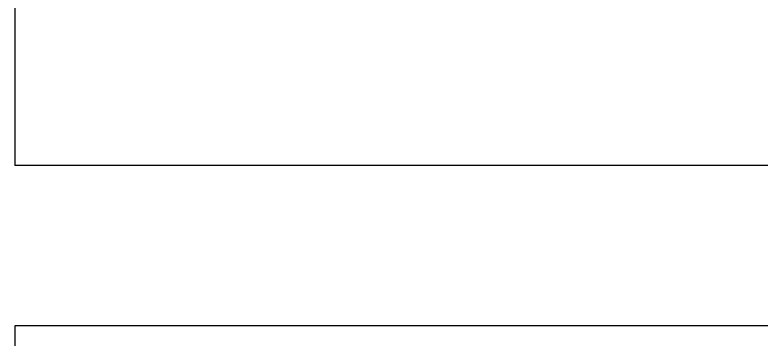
# Model space of a CAD drawing. Header units: inches. Extents: x 484217 to 497210, y -26946 to -21493.
# Drawn here: x 487802.45 to 487844.35, y -24365.46 to -24347.27 of the extents above; entities that cross this region are included whole.
import ezdxf

# ---------------------------------------------------------------- set-up
doc = ezdxf.new("R2010")
doc.units = ezdxf.units.IN
doc.header["$LTSCALE"] = 20
doc.header["$MEASUREMENT"] = 0
doc.layers.add('I-WALL-IN', color=3, linetype='Continuous')

msp = doc.modelspace()

# ---------------------------------------------------------------- linework, layer by layer
at = {"layer": 'I-WALL-IN'}
for p, q in [((487802.454, -24211.721, 6.93), (487802.454, -24355.721, 6.93)), ((487994.737, -24355.721, 6.93), (487802.454, -24355.721, 6.93)), ((487947.153, -24364.721, 6.93), (487802.454, -24364.721, 6.93)), ((487994.737, -24364.721, 6.93), (487802.454, -24364.721, 6.93)), ((487802.454, -24364.721, 6.93), (487802.454, -24509.293, 6.93))]:
    msp.add_line(p, q, dxfattribs=at)

doc.saveas('drawing.dxf')
